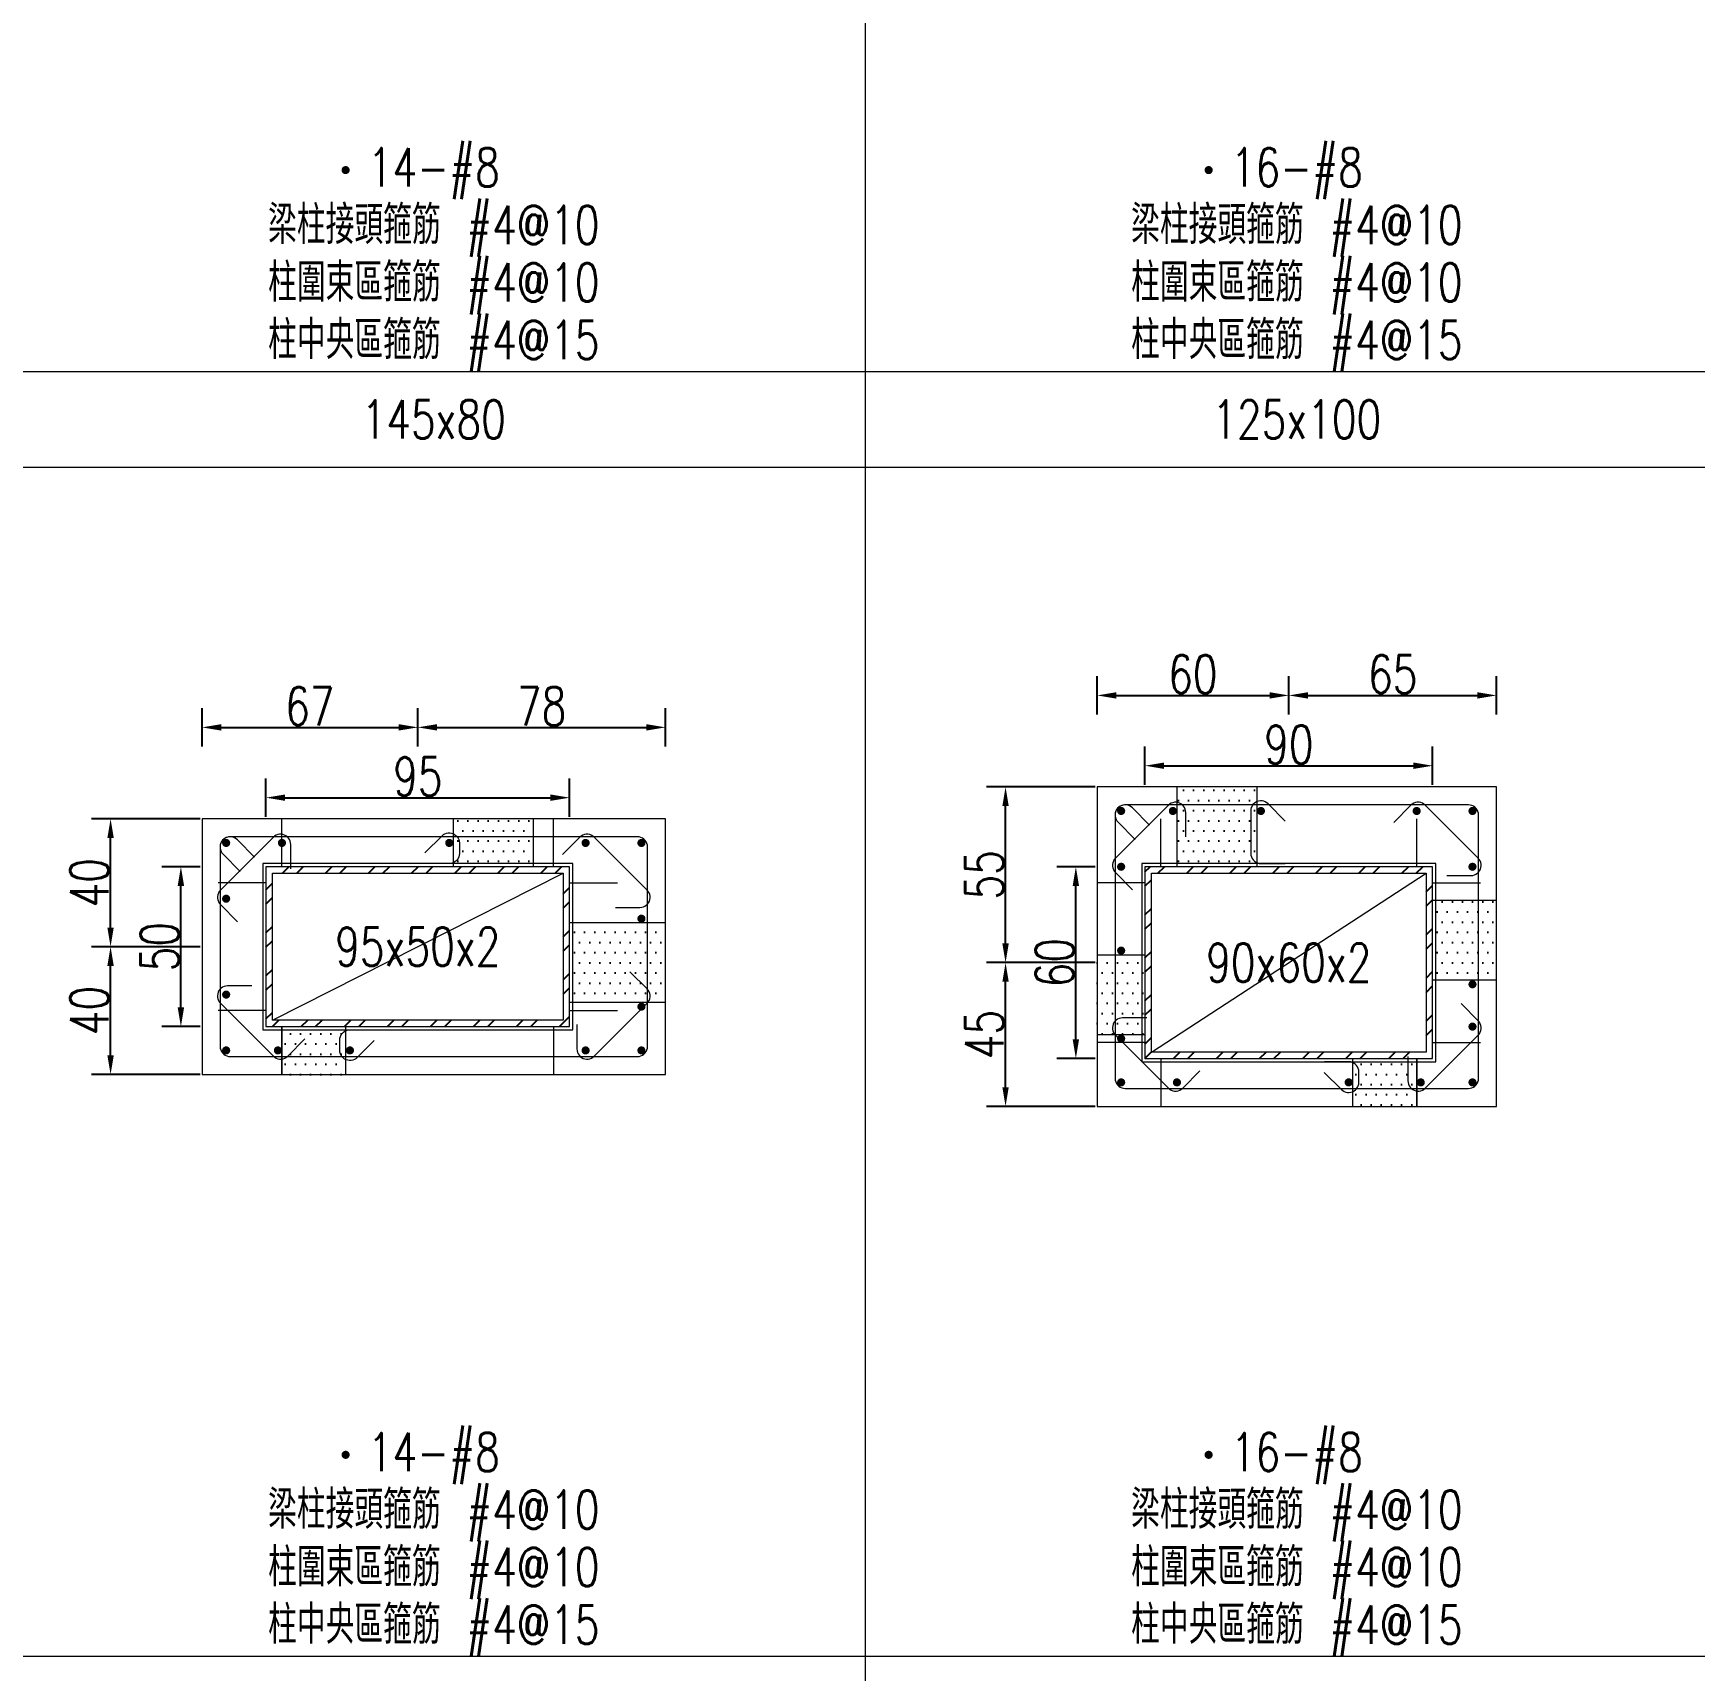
# Model space of a CAD drawing. Header units: millimetres. Extents: x 0 to 3905, y 0 to 8880.
# Drawn here: x 920 to 1440, y 6055 to 6568 of the extents above; entities that cross this region are included whole.
import ezdxf
from ezdxf.enums import TextEntityAlignment as Align

# ---------------------------------------------------------------- set-up
doc = ezdxf.new("R2010")
doc.units = ezdxf.units.MM
doc.layers.get('DEFPOINTS').update_dxf_attribs({"color": 3})
for name, color, linetype in [('Hatch線', 6, 'Continuous'), ('TC-鋼粱', 132, 'Continuous'), ('主筋斷面', 2, 'Continuous'), ('文字-主筋根數', 7, 'Continuous'), ('文字-剪力筋 中央區', 7, 'Continuous'), ('文字-剪力筋-BC', 7, 'Continuous'), ('文字-剪力筋-圍束區', 7, 'Continuous'), ('文字-斷面尺寸', 7, 'Continuous'), ('文字-輔助字', 7, 'Continuous'), ('柱斷面線', 4, 'Continuous'), ('標註字', 4, 'Continuous'), ('箍筋線', 1, 'Continuous'), ('網格線', 7, 'Continuous'), ('鋼柱', 11, 'Continuous')]:
    doc.layers.add(name, color=color, linetype=linetype)
doc.styles.add('note', font='txt.shx', dxfattribs={"width": 0.75, "height": 12})
doc.styles.add('txt', font='txt.shx', dxfattribs={"height": 0.2, "bigfont": 'chineset.shx'})
doc.dimstyles.new('RCAD_DIM', dxfattribs={"dimtxt": 12, "dimasz": 6, "dimexe": 6, "dimexo": 0.625, "dimtad": 1, "dimdec": 0, "dimdsep": 46, "dimtxsty": 'note', "dimcen": 2.5, "dimclrd": 256, "dimclre": 256, "dimclrt": 256, "dimadec": 0, "dimazin": 0, "dimtfac": 1, "dimtmove": 0, "dimatfit": 3, "dimfxl": 0, "dimtolj": 1, "dimarcsym": 0})

# ---------------------------------------------------------------- blocks, each defined once
blk = doc.blocks.new('*D636')
at = {"layer": 'DEFPOINTS', "color": 0}
for p in [(1087.5, 6328.62), (992.5, 6322), (1087.5, 6322)]:
    blk.add_point(p, dxfattribs=at)
at = {"layer": '標註字', "lineweight": -2}
for p, q in [((992.5, 6322.62), (992.5, 6334.62)), ((1087.5, 6322.62), (1087.5, 6334.62)), ((998.5, 6328.62), (1081.5, 6328.62))]:
    blk.add_line(p, q, dxfattribs=at)
at = {"layer": '標註字'}
for points in [[(998.5, 6329.62), (998.5, 6327.62), (992.5, 6328.62)], [(1081.5, 6327.62), (1081.5, 6329.62), (1087.5, 6328.62)]]:
    blk.add_solid(points, dxfattribs=at)
at = {"layer": '標註字', "insert": (1040, 6335.25), "char_height": 12, "attachment_point": 5, "style": 'note'}
blk.add_mtext('\\A1;95', dxfattribs=at)
blk = doc.blocks.new('*D637')
at = {"layer": 'DEFPOINTS', "color": 0}
for p in [(965.88, 6307), (972.5, 6307), (972.5, 6257)]:
    blk.add_point(p, dxfattribs=at)
at = {"layer": '標註字', "lineweight": -2}
for p, q in [((971.88, 6307), (959.88, 6307)), ((965.88, 6263), (965.88, 6301)), ((971.88, 6257), (959.88, 6257))]:
    blk.add_line(p, q, dxfattribs=at)
at = {"layer": '標註字'}
for points in [[(966.88, 6301), (964.88, 6301), (965.88, 6307)], [(964.88, 6263), (966.88, 6263), (965.88, 6257)]]:
    blk.add_solid(points, dxfattribs=at)
at = {"layer": '標註字', "insert": (959.25, 6282), "char_height": 12, "attachment_point": 5, "rotation": 90, "style": 'note'}
blk.add_mtext('\\A1;50', dxfattribs=at)
blk = doc.blocks.new('*D638')
at = {"layer": 'DEFPOINTS', "color": 0}
for p in [(1040, 6350.62), (972.5, 6344), (1040, 6344)]:
    blk.add_point(p, dxfattribs=at)
at = {"layer": '標註字', "lineweight": -2}
for p, q in [((972.5, 6344.62), (972.5, 6356.62)), ((1040, 6344.62), (1040, 6356.62)), ((978.5, 6350.62), (1034, 6350.62))]:
    blk.add_line(p, q, dxfattribs=at)
at = {"layer": '標註字'}
for points in [[(978.5, 6351.62), (978.5, 6349.62), (972.5, 6350.62)], [(1034, 6349.62), (1034, 6351.62), (1040, 6350.62)]]:
    blk.add_solid(points, dxfattribs=at)
at = {"layer": '標註字', "insert": (1006.25, 6357.25), "char_height": 12, "attachment_point": 5, "style": 'note'}
blk.add_mtext('\\A1;67', dxfattribs=at)
blk = doc.blocks.new('*D639')
at = {"layer": 'DEFPOINTS', "color": 0}
for p in [(1117.5, 6350.62), (1040, 6344), (1117.5, 6344)]:
    blk.add_point(p, dxfattribs=at)
at = {"layer": '標註字', "lineweight": -2}
for p, q in [((1040, 6344.62), (1040, 6356.62)), ((1117.5, 6344.62), (1117.5, 6356.62)), ((1046, 6350.62), (1111.5, 6350.62))]:
    blk.add_line(p, q, dxfattribs=at)
at = {"layer": '標註字'}
for points in [[(1046, 6351.62), (1046, 6349.62), (1040, 6350.62)], [(1111.5, 6349.62), (1111.5, 6351.62), (1117.5, 6350.62)]]:
    blk.add_solid(points, dxfattribs=at)
at = {"layer": '標註字', "insert": (1078.75, 6357.25), "char_height": 12, "attachment_point": 5, "style": 'note'}
blk.add_mtext('\\A1;78', dxfattribs=at)
blk = doc.blocks.new('*D640')
at = {"layer": 'DEFPOINTS', "color": 0}
for p in [(943.88, 6282), (972.5, 6282), (972.5, 6242)]:
    blk.add_point(p, dxfattribs=at)
at = {"layer": '標註字', "lineweight": -2}
for p, q in [((971.88, 6282), (937.88, 6282)), ((943.88, 6248), (943.88, 6276)), ((971.88, 6242), (937.88, 6242))]:
    blk.add_line(p, q, dxfattribs=at)
at = {"layer": '標註字'}
for points in [[(944.88, 6276), (942.88, 6276), (943.88, 6282)], [(942.88, 6248), (944.88, 6248), (943.88, 6242)]]:
    blk.add_solid(points, dxfattribs=at)
at = {"layer": '標註字', "insert": (937.25, 6262), "char_height": 12, "attachment_point": 5, "rotation": 90, "style": 'note'}
blk.add_mtext('\\A1;40', dxfattribs=at)
blk = doc.blocks.new('*D641')
at = {"layer": 'DEFPOINTS', "color": 0}
for p in [(943.88, 6322), (972.5, 6322), (972.5, 6282)]:
    blk.add_point(p, dxfattribs=at)
at = {"layer": '標註字', "lineweight": -2}
for p, q in [((971.88, 6322), (937.88, 6322)), ((943.88, 6288), (943.88, 6316)), ((971.88, 6282), (937.88, 6282))]:
    blk.add_line(p, q, dxfattribs=at)
at = {"layer": '標註字'}
for points in [[(944.88, 6316), (942.88, 6316), (943.88, 6322)], [(942.88, 6288), (944.88, 6288), (943.88, 6282)]]:
    blk.add_solid(points, dxfattribs=at)
at = {"layer": '標註字', "insert": (937.25, 6302), "char_height": 12, "attachment_point": 5, "rotation": 90, "style": 'note'}
blk.add_mtext('\\A1;40', dxfattribs=at)
blk = doc.blocks.new('Circle_Filled')
at = {"const_width": 0.5}
blk.add_lwpolyline([(-0.25, 0, 1), (0.25, 0, 1)], format="xyb", close=True, dxfattribs=at)
blk = doc.blocks.new('*D768')
at = {"layer": 'DEFPOINTS', "color": 0}
for p in [(1357.5, 6338.62), (1267.5, 6332), (1357.5, 6332)]:
    blk.add_point(p, dxfattribs=at)
at = {"layer": '標註字', "lineweight": -2}
for p, q in [((1267.5, 6332.62), (1267.5, 6344.62)), ((1357.5, 6332.62), (1357.5, 6344.62)), ((1273.5, 6338.62), (1351.5, 6338.62))]:
    blk.add_line(p, q, dxfattribs=at)
at = {"layer": '標註字'}
for points in [[(1273.5, 6339.62), (1273.5, 6337.62), (1267.5, 6338.62)], [(1351.5, 6337.62), (1351.5, 6339.62), (1357.5, 6338.62)]]:
    blk.add_solid(points, dxfattribs=at)
at = {"layer": '標註字', "insert": (1312.5, 6345.25), "char_height": 12, "attachment_point": 5, "style": 'note'}
blk.add_mtext('\\A1;90', dxfattribs=at)
blk = doc.blocks.new('*D769')
at = {"layer": 'DEFPOINTS', "color": 0}
for p in [(1245.88, 6307), (1252.5, 6307), (1252.5, 6247)]:
    blk.add_point(p, dxfattribs=at)
at = {"layer": '標註字', "lineweight": -2}
for p, q in [((1251.88, 6307), (1239.88, 6307)), ((1245.88, 6253), (1245.88, 6301)), ((1251.88, 6247), (1239.88, 6247))]:
    blk.add_line(p, q, dxfattribs=at)
at = {"layer": '標註字'}
for points in [[(1246.88, 6301), (1244.88, 6301), (1245.88, 6307)], [(1244.88, 6253), (1246.88, 6253), (1245.88, 6247)]]:
    blk.add_solid(points, dxfattribs=at)
at = {"layer": '標註字', "insert": (1239.25, 6277), "char_height": 12, "attachment_point": 5, "rotation": 90, "style": 'note'}
blk.add_mtext('\\A1;60', dxfattribs=at)
blk = doc.blocks.new('*D770')
at = {"layer": 'DEFPOINTS', "color": 0}
for p in [(1312.5, 6360.62), (1252.5, 6354), (1312.5, 6354)]:
    blk.add_point(p, dxfattribs=at)
at = {"layer": '標註字', "lineweight": -2}
for p, q in [((1252.5, 6354.62), (1252.5, 6366.62)), ((1312.5, 6354.62), (1312.5, 6366.62)), ((1258.5, 6360.62), (1306.5, 6360.62))]:
    blk.add_line(p, q, dxfattribs=at)
at = {"layer": '標註字'}
for points in [[(1258.5, 6361.62), (1258.5, 6359.62), (1252.5, 6360.62)], [(1306.5, 6359.62), (1306.5, 6361.62), (1312.5, 6360.62)]]:
    blk.add_solid(points, dxfattribs=at)
at = {"layer": '標註字', "insert": (1282.5, 6367.25), "char_height": 12, "attachment_point": 5, "style": 'note'}
blk.add_mtext('\\A1;60', dxfattribs=at)
blk = doc.blocks.new('*D771')
at = {"layer": 'DEFPOINTS', "color": 0}
for p in [(1377.5, 6360.62), (1312.5, 6354), (1377.5, 6354)]:
    blk.add_point(p, dxfattribs=at)
at = {"layer": '標註字', "lineweight": -2}
for p, q in [((1312.5, 6354.62), (1312.5, 6366.62)), ((1377.5, 6354.62), (1377.5, 6366.62)), ((1318.5, 6360.62), (1371.5, 6360.62))]:
    blk.add_line(p, q, dxfattribs=at)
at = {"layer": '標註字'}
for points in [[(1318.5, 6361.62), (1318.5, 6359.62), (1312.5, 6360.62)], [(1371.5, 6359.62), (1371.5, 6361.62), (1377.5, 6360.62)]]:
    blk.add_solid(points, dxfattribs=at)
at = {"layer": '標註字', "insert": (1345, 6367.25), "char_height": 12, "attachment_point": 5, "style": 'note'}
blk.add_mtext('\\A1;65', dxfattribs=at)
blk = doc.blocks.new('*D772')
at = {"layer": 'DEFPOINTS', "color": 0}
for p in [(1223.88, 6277), (1252.5, 6277), (1252.5, 6232)]:
    blk.add_point(p, dxfattribs=at)
at = {"layer": '標註字', "lineweight": -2}
for p, q in [((1251.88, 6277), (1217.88, 6277)), ((1223.88, 6238), (1223.88, 6271)), ((1251.88, 6232), (1217.88, 6232))]:
    blk.add_line(p, q, dxfattribs=at)
at = {"layer": '標註字'}
for points in [[(1224.88, 6271), (1222.88, 6271), (1223.88, 6277)], [(1222.88, 6238), (1224.88, 6238), (1223.88, 6232)]]:
    blk.add_solid(points, dxfattribs=at)
at = {"layer": '標註字', "insert": (1217.25, 6254.5), "char_height": 12, "attachment_point": 5, "rotation": 90, "style": 'note'}
blk.add_mtext('\\A1;45', dxfattribs=at)
blk = doc.blocks.new('*D773')
at = {"layer": 'DEFPOINTS', "color": 0}
for p in [(1223.88, 6332), (1252.5, 6332), (1252.5, 6277)]:
    blk.add_point(p, dxfattribs=at)
at = {"layer": '標註字', "lineweight": -2}
for p, q in [((1251.88, 6332), (1217.88, 6332)), ((1223.88, 6283), (1223.88, 6326)), ((1251.88, 6277), (1217.88, 6277))]:
    blk.add_line(p, q, dxfattribs=at)
at = {"layer": '標註字'}
for points in [[(1224.88, 6326), (1222.88, 6326), (1223.88, 6332)], [(1222.88, 6283), (1224.88, 6283), (1223.88, 6277)]]:
    blk.add_solid(points, dxfattribs=at)
at = {"layer": '標註字', "insert": (1217.25, 6304.5), "char_height": 12, "attachment_point": 5, "rotation": 90, "style": 'note'}
blk.add_mtext('\\A1;55', dxfattribs=at)

msp = doc.modelspace()

# ---------------------------------------------------------------- hatches: boundary and pattern name
at = {"layer": 'Hatch線'}
h = msp.add_hatch(dxfattribs=at)
h.set_pattern_fill('ANSI32', color=256, style=0)
h.paths.add_polyline_path([(992.5, 6257), (1087.5, 6257), (1087.5, 6307), (992.5, 6307)], flags=17)
h.paths.add_polyline_path([(994.5, 6259), (994.5, 6305), (1085.5, 6305), (1085.5, 6259)])
h = msp.add_hatch(dxfattribs=at)
h.set_pattern_fill('ANSI32', color=256, style=0)
h.paths.add_polyline_path([(1267.5, 6247), (1357.5, 6247), (1357.5, 6307), (1267.5, 6307)], flags=17)
h.paths.add_polyline_path([(1269.5, 6249), (1269.5, 6305), (1355.5, 6305), (1355.5, 6249)])
at = {"layer": 'TC-鋼粱'}
h = msp.add_hatch(dxfattribs=at)
h.set_pattern_fill('DOTS', color=256, scale=2, style=0)
h.paths.add_polyline_path([(1302.5, 6332), (1277.5, 6332), (1277.5, 6307), (1302.5, 6307)], flags=17)
h = msp.add_hatch(dxfattribs=at)
h.set_pattern_fill('DOTS', color=256, scale=2, style=0)
h.paths.add_polyline_path([(1076.11, 6322), (1051.11, 6322), (1051.11, 6307), (1076.11, 6307)], flags=17)
h = msp.add_hatch(dxfattribs=at)
h.set_pattern_fill('DOTS', color=256, scale=2, style=0)
h.paths.add_polyline_path([(1377.5, 6271.5), (1377.5, 6296.5), (1357.5, 6296.5), (1357.5, 6271.5)], flags=17)
h = msp.add_hatch(dxfattribs=at)
h.set_pattern_fill('DOTS', color=256, scale=2, style=0)
h.paths.add_polyline_path([(1117.5, 6264.5), (1117.5, 6289.5), (1087.5, 6289.5), (1087.5, 6264.5)], flags=17)
h = msp.add_hatch(dxfattribs=at)
h.set_pattern_fill('DOTS', color=256, scale=2, style=0)
h.paths.add_polyline_path([(1252.5, 6279.5), (1252.5, 6254.5), (1267.5, 6254.5), (1267.5, 6279.5)], flags=17)
h = msp.add_hatch(dxfattribs=at)
h.set_pattern_fill('DOTS', color=256, scale=2, style=0)
h.paths.add_polyline_path([(997.5, 6242), (1017.5, 6242), (1017.5, 6257), (997.5, 6257)], flags=17)
h = msp.add_hatch(dxfattribs=at)
h.set_pattern_fill('DOTS', color=256, scale=2, style=0)
h.paths.add_polyline_path([(1332.5, 6232), (1352.5, 6232), (1352.5, 6247), (1332.5, 6247)], flags=17)

# ---------------------------------------------------------------- linework, layer by layer
at = {"layer": 'DEFPOINTS', "lineweight": 5}
for points in [[(997.5, 6307), (997.5, 6322)], [(1082.5, 6307), (1082.5, 6322)], [(1272.5, 6307), (1272.5, 6322)], [(1352.5, 6307), (1352.5, 6322)], [(992.5, 6256), (1088.5, 6256), (1088.5, 6308), (991.5, 6308), (991.5, 6256), (992.5, 6256)], [(1267.5, 6246), (1358.5, 6246), (1358.5, 6308), (1266.5, 6308), (1266.5, 6246), (1267.5, 6246)], [(992.5, 6302), (977.5, 6302)], [(994.5, 6259), (1085.5, 6305)], [(1087.5, 6302), (1102.5, 6302)], [(1267.5, 6302), (1252.5, 6302)], [(1269.5, 6249), (1355.5, 6305)], [(1357.5, 6302), (1372.5, 6302)], [(992.5, 6262), (977.5, 6262)], [(1087.5, 6262), (1102.5, 6262)], [(997.5, 6257), (997.5, 6242)], [(1082.5, 6257), (1082.5, 6242)], [(1267.5, 6252), (1252.5, 6252)], [(1357.5, 6252), (1372.5, 6252)], [(1272.5, 6247), (1272.5, 6232)], [(1352.5, 6247), (1352.5, 6232)]]:
    msp.add_lwpolyline(points, dxfattribs=at)
at = {"layer": 'TC-鋼粱', "lineweight": 5}
for points in [[(1277.5, 6332), (1277.5, 6307)], [(1302.5, 6332), (1302.5, 6307)], [(1051.11, 6322), (1051.11, 6307)], [(1076.11, 6322), (1076.11, 6307)], [(1377.5, 6296.5), (1357.5, 6296.5)], [(1117.5, 6289.5), (1087.5, 6289.5)], [(1252.5, 6279.5), (1267.5, 6279.5)], [(1377.5, 6271.5), (1357.5, 6271.5)], [(1117.5, 6264.5), (1087.5, 6264.5)], [(997.5, 6242), (997.5, 6257)], [(1017.5, 6242), (1017.5, 6257)], [(1252.5, 6254.5), (1267.5, 6254.5)], [(1332.5, 6232), (1332.5, 6247)], [(1352.5, 6232), (1352.5, 6247)]]:
    msp.add_lwpolyline(points, dxfattribs=at)
at = {"layer": '柱斷面線', "lineweight": 5}
for points in [[(1252.5, 6232), (1377.5, 6232), (1377.5, 6332), (1252.5, 6332), (1252.5, 6232)], [(972.5, 6242), (1117.5, 6242), (1117.5, 6322), (972.5, 6322), (972.5, 6242)]]:
    msp.add_lwpolyline(points, dxfattribs=at)
at = {"layer": '箍筋線', "lineweight": 5}
for points in [[(1280.23, 6316.39), (1280.23, 6324.01), (1280.18, 6324.54), (1280.05, 6325.06), (1279.83, 6325.55), (1279.53, 6325.99), (1279.17, 6326.38), (1278.74, 6326.7), (1278.27, 6326.94), (1277.76, 6327.11), (1277.23, 6327.18), (1276.7, 6327.17), (1276.17, 6327.06), (1275.67, 6326.87), (1275.21, 6326.6), (1274.81, 6326.26), (1258.24, 6309.69), (1257.89, 6309.27), (1257.61, 6308.79), (1257.42, 6308.27), (1257.33, 6307.73), (1257.33, 6307.17), (1257.42, 6306.63), (1257.61, 6306.11), (1257.89, 6305.63), (1258.24, 6305.2), (1263.63, 6299.82)], [(1268.94, 6320.05), (1263.56, 6325.44), (1263.15, 6325.78), (1262.69, 6326.05), (1262.19, 6326.24), (1261.67, 6326.35), (1261.13, 6326.36), (1260.6, 6326.29), (1260.09, 6326.12), (1259.62, 6325.88), (1259.19, 6325.56), (1258.83, 6325.17), (1258.53, 6324.73), (1258.31, 6324.24), (1258.18, 6323.72), (1258.13, 6323.19), (1258.13, 6240.81), (1258.18, 6240.26), (1258.33, 6239.72), (1258.56, 6239.22), (1258.88, 6238.77), (1259.27, 6238.38), (1259.72, 6238.06), (1260.22, 6237.83), (1260.76, 6237.68), (1261.31, 6237.63), (1368.69, 6237.63), (1369.24, 6237.68), (1369.78, 6237.83), (1370.28, 6238.06), (1370.73, 6238.38), (1371.12, 6238.77), (1371.44, 6239.22), (1371.67, 6239.72), (1371.82, 6240.26), (1371.87, 6240.81), (1371.87, 6323.19), (1371.82, 6323.74), (1371.67, 6324.28), (1371.44, 6324.78), (1371.12, 6325.23), (1370.73, 6325.62), (1370.28, 6325.94), (1369.78, 6326.17), (1369.24, 6326.32), (1368.69, 6326.37), (1261.31, 6326.37), (1260.78, 6326.32), (1260.26, 6326.19), (1259.77, 6325.97), (1259.33, 6325.67), (1258.94, 6325.31), (1258.62, 6324.88), (1258.38, 6324.41), (1258.21, 6323.9), (1258.14, 6323.37), (1258.15, 6322.83), (1258.26, 6322.31), (1258.45, 6321.81), (1258.72, 6321.35), (1259.06, 6320.94), (1264.45, 6315.56)], [(1311.4, 6321.32), (1306.02, 6326.71), (1305.61, 6327.05), (1305.15, 6327.32), (1304.65, 6327.51), (1304.13, 6327.62), (1303.59, 6327.63), (1303.06, 6327.56), (1302.55, 6327.39), (1302.08, 6327.15), (1301.65, 6326.83), (1301.29, 6326.44), (1300.99, 6326), (1300.77, 6325.51), (1300.64, 6324.99), (1300.6, 6324.46), (1300.6, 6311.17), (1300.64, 6310.62), (1300.79, 6310.09), (1301.02, 6309.59), (1301.34, 6309.13), (1301.73, 6308.74), (1302.18, 6308.43), (1302.68, 6308.19), (1303.22, 6308.05), (1303.77, 6308), (1311.39, 6308)], [(1361.89, 6304.27), (1369.51, 6304.27), (1370.04, 6304.32), (1370.56, 6304.45), (1371.05, 6304.67), (1371.49, 6304.97), (1371.88, 6305.33), (1372.2, 6305.76), (1372.44, 6306.23), (1372.61, 6306.74), (1372.68, 6307.27), (1372.67, 6307.8), (1372.56, 6308.33), (1372.37, 6308.83), (1372.1, 6309.29), (1371.76, 6309.69), (1355.19, 6326.26), (1354.77, 6326.61), (1354.29, 6326.89), (1353.77, 6327.08), (1353.23, 6327.17), (1352.67, 6327.17), (1352.13, 6327.08), (1351.61, 6326.89), (1351.13, 6326.61), (1350.7, 6326.26), (1345.32, 6320.87)], [(1000.23, 6306.39), (1000.23, 6314.01), (1000.18, 6314.54), (1000.05, 6315.06), (999.83, 6315.55), (999.53, 6315.99), (999.17, 6316.38), (998.74, 6316.7), (998.27, 6316.94), (997.76, 6317.11), (997.23, 6317.18), (996.7, 6317.17), (996.17, 6317.06), (995.67, 6316.87), (995.21, 6316.6), (994.81, 6316.26), (978.24, 6299.69), (977.89, 6299.27), (977.61, 6298.79), (977.42, 6298.27), (977.33, 6297.73), (977.33, 6297.17), (977.42, 6296.63), (977.61, 6296.11), (977.89, 6295.63), (978.24, 6295.2), (983.63, 6289.82)], [(988.94, 6310.05), (983.56, 6315.44), (983.15, 6315.78), (982.69, 6316.05), (982.19, 6316.24), (981.67, 6316.35), (981.13, 6316.36), (980.6, 6316.29), (980.09, 6316.12), (979.62, 6315.88), (979.19, 6315.56), (978.83, 6315.17), (978.53, 6314.73), (978.31, 6314.24), (978.18, 6313.72), (978.14, 6313.19), (978.14, 6250.81), (978.18, 6250.26), (978.33, 6249.72), (978.56, 6249.22), (978.88, 6248.77), (979.27, 6248.38), (979.72, 6248.06), (980.22, 6247.83), (980.76, 6247.68), (981.31, 6247.63), (1108.69, 6247.63), (1109.24, 6247.68), (1109.78, 6247.83), (1110.28, 6248.06), (1110.73, 6248.38), (1111.12, 6248.77), (1111.44, 6249.22), (1111.67, 6249.72), (1111.82, 6250.26), (1111.86, 6250.81), (1111.86, 6313.19), (1111.82, 6313.74), (1111.67, 6314.28), (1111.44, 6314.78), (1111.12, 6315.23), (1110.73, 6315.62), (1110.28, 6315.94), (1109.78, 6316.17), (1109.24, 6316.32), (1108.69, 6316.37), (981.31, 6316.37), (980.78, 6316.32), (980.26, 6316.19), (979.77, 6315.97), (979.33, 6315.67), (978.94, 6315.31), (978.62, 6314.88), (978.38, 6314.41), (978.21, 6313.9), (978.14, 6313.37), (978.15, 6312.83), (978.26, 6312.31), (978.45, 6311.81), (978.72, 6311.35), (979.06, 6310.94), (984.45, 6305.56)], [(1042.2, 6311.32), (1047.59, 6316.71), (1048, 6317.05), (1048.46, 6317.32), (1048.96, 6317.51), (1049.48, 6317.62), (1050.01, 6317.63), (1050.54, 6317.56), (1051.05, 6317.39), (1051.52, 6317.15), (1051.95, 6316.83), (1052.32, 6316.44), (1052.61, 6316), (1052.83, 6315.51), (1052.97, 6314.99), (1053.01, 6314.46), (1053.01, 6311.17), (1052.96, 6310.62), (1052.82, 6310.09), (1052.59, 6309.59), (1052.27, 6309.13), (1051.88, 6308.74), (1051.42, 6308.43), (1050.92, 6308.19), (1050.39, 6308.05), (1049.84, 6308), (1042.22, 6308)], [(1101.89, 6294.27), (1109.51, 6294.27), (1110.04, 6294.32), (1110.56, 6294.45), (1111.05, 6294.67), (1111.49, 6294.97), (1111.88, 6295.33), (1112.2, 6295.76), (1112.44, 6296.23), (1112.61, 6296.74), (1112.68, 6297.27), (1112.67, 6297.8), (1112.56, 6298.33), (1112.37, 6298.83), (1112.1, 6299.29), (1111.76, 6299.69), (1095.19, 6316.26), (1094.77, 6316.61), (1094.29, 6316.89), (1093.77, 6317.08), (1093.23, 6317.17), (1092.67, 6317.17), (1092.13, 6317.08), (1091.61, 6316.89), (1091.13, 6316.61), (1090.7, 6316.26), (1085.32, 6310.87)], [(1089.77, 6257.61), (1089.77, 6249.99), (1089.82, 6249.46), (1089.95, 6248.94), (1090.17, 6248.45), (1090.47, 6248.01), (1090.83, 6247.62), (1091.26, 6247.3), (1091.73, 6247.06), (1092.24, 6246.89), (1092.77, 6246.82), (1093.3, 6246.83), (1093.83, 6246.94), (1094.33, 6247.13), (1094.79, 6247.4), (1095.19, 6247.74), (1111.76, 6264.31), (1112.11, 6264.73), (1112.39, 6265.21), (1112.58, 6265.73), (1112.67, 6266.27), (1112.67, 6266.83), (1112.58, 6267.37), (1112.39, 6267.89), (1112.11, 6268.37), (1111.76, 6268.8), (1106.37, 6274.18)], [(988.11, 6269.73), (980.49, 6269.73), (979.96, 6269.68), (979.44, 6269.55), (978.95, 6269.33), (978.51, 6269.03), (978.12, 6268.67), (977.8, 6268.24), (977.56, 6267.77), (977.39, 6267.26), (977.32, 6266.73), (977.33, 6266.2), (977.44, 6265.67), (977.63, 6265.17), (977.9, 6264.71), (978.24, 6264.31), (994.81, 6247.74), (995.23, 6247.39), (995.71, 6247.11), (996.23, 6246.92), (996.77, 6246.83), (997.33, 6246.83), (997.87, 6246.92), (998.39, 6247.11), (998.87, 6247.39), (999.3, 6247.74), (1004.68, 6253.13)], [(1349.77, 6247.61), (1349.77, 6239.99), (1349.82, 6239.46), (1349.95, 6238.94), (1350.17, 6238.45), (1350.47, 6238.01), (1350.83, 6237.62), (1351.26, 6237.3), (1351.73, 6237.06), (1352.24, 6236.89), (1352.77, 6236.82), (1353.3, 6236.83), (1353.83, 6236.94), (1354.33, 6237.13), (1354.79, 6237.4), (1355.19, 6237.74), (1371.76, 6254.31), (1372.11, 6254.73), (1372.39, 6255.21), (1372.58, 6255.73), (1372.67, 6256.27), (1372.67, 6256.83), (1372.58, 6257.37), (1372.39, 6257.89), (1372.11, 6258.37), (1371.76, 6258.8), (1366.37, 6264.18)], [(1268.11, 6259.73), (1260.49, 6259.73), (1259.96, 6259.68), (1259.44, 6259.55), (1258.95, 6259.33), (1258.51, 6259.03), (1258.12, 6258.67), (1257.8, 6258.24), (1257.56, 6257.77), (1257.39, 6257.26), (1257.32, 6256.73), (1257.33, 6256.2), (1257.44, 6255.67), (1257.63, 6255.17), (1257.9, 6254.71), (1258.24, 6254.31), (1274.81, 6237.74), (1275.23, 6237.39), (1275.71, 6237.11), (1276.23, 6236.92), (1276.77, 6236.83), (1277.33, 6236.83), (1277.87, 6236.92), (1278.39, 6237.11), (1278.87, 6237.39), (1279.3, 6237.74), (1284.68, 6243.13)], [(1026.4, 6252.68), (1021.02, 6247.29), (1020.61, 6246.95), (1020.15, 6246.68), (1019.65, 6246.49), (1019.13, 6246.38), (1018.59, 6246.37), (1018.06, 6246.44), (1017.56, 6246.61), (1017.08, 6246.85), (1016.65, 6247.17), (1016.29, 6247.56), (1015.99, 6248), (1015.77, 6248.49), (1015.64, 6249.01), (1015.6, 6249.54), (1015.6, 6252.83), (1015.64, 6253.38), (1015.79, 6253.91), (1016.02, 6254.41), (1016.34, 6254.87), (1016.73, 6255.26), (1017.18, 6255.57), (1017.68, 6255.81), (1018.22, 6255.95), (1018.77, 6256), (1026.39, 6256)], [(1323.6, 6242.68), (1328.98, 6237.29), (1329.39, 6236.95), (1329.85, 6236.68), (1330.35, 6236.49), (1330.87, 6236.38), (1331.41, 6236.37), (1331.94, 6236.44), (1332.45, 6236.61), (1332.92, 6236.85), (1333.35, 6237.17), (1333.71, 6237.56), (1334.01, 6238), (1334.23, 6238.49), (1334.36, 6239.01), (1334.41, 6239.54), (1334.41, 6242.83), (1334.36, 6243.38), (1334.21, 6243.91), (1333.98, 6244.41), (1333.66, 6244.87), (1333.27, 6245.26), (1332.82, 6245.57), (1332.32, 6245.81), (1331.78, 6245.95), (1331.23, 6246), (1323.61, 6246)]]:
    msp.add_lwpolyline(points, dxfattribs=at)
at = {"layer": '網格線', "lineweight": 5}
for points in [[(1180, 6834), (1180, 6462)], [(910, 6462), (1180, 6462)], [(1180, 6462), (1450, 6462)], [(1180, 6462), (1180, 6432)], [(910, 6432), (1180, 6432)], [(1180, 6432), (1450, 6432)], [(1180, 6432), (1180, 6060)], [(910, 6060), (1180, 6060)], [(1180, 6060), (1450, 6060)], [(1180, 6060), (1180, 6030)]]:
    msp.add_lwpolyline(points, dxfattribs=at)
at = {"layer": '鋼柱', "lineweight": 5}
for points in [[(992.5, 6257), (1087.5, 6257), (1087.5, 6307), (992.5, 6307), (992.5, 6257)], [(1267.5, 6247), (1357.5, 6247), (1357.5, 6307), (1267.5, 6307), (1267.5, 6247)], [(994.5, 6259), (994.5, 6305), (1085.5, 6305), (1085.5, 6259), (994.5, 6259)], [(1269.5, 6249), (1269.5, 6305), (1355.5, 6305), (1355.5, 6249), (1269.5, 6249)]]:
    msp.add_lwpolyline(points, dxfattribs=at)

# ---------------------------------------------------------------- block references
at = {"layer": '主筋斷面', "lineweight": 5, "xscale": 2.539999961853027, "yscale": 2.539999961853027}
for p in [(1017.42, 6525), (1287.42, 6525), (1260.04, 6324.46), (1276.23, 6324.46), (1303.77, 6324.46), (1352.5, 6324.46), (1369.96, 6324.46), (980.04, 6314.46), (997.5, 6314.46), (1049.84, 6314.46), (1092.5, 6314.46), (1109.96, 6314.46), (1260.04, 6307), (1369.96, 6307), (980.04, 6297), (1109.96, 6290.77), (1260.04, 6280.77), (1369.96, 6270.23), (980.04, 6267), (1109.96, 6263.23), (1260.04, 6253.23), (1369.96, 6257), (980.04, 6249.54), (996.23, 6249.54), (1018.77, 6249.54), (1092.5, 6249.54), (1109.96, 6249.54), (1260.04, 6239.54), (1277.5, 6239.54), (1331.23, 6239.54), (1353.77, 6239.54), (1369.96, 6239.54), (1017.42, 6123), (1287.42, 6123)]:
    msp.add_blockref('Circle_Filled', p, dxfattribs=at)

# ---------------------------------------------------------------- texts
at = {"layer": '文字-主筋根數', "style": 'txt', "width": 0.75}
for s, p in [('14-#8', (1045, 6525)), ('16-#8', (1315, 6525)), ('14-#8', (1045, 6123)), ('16-#8', (1315, 6123))]:
    msp.add_text(s, height=12, dxfattribs=at).set_placement(p, align=Align.MIDDLE)
at = {"layer": '文字-剪力筋 中央區', "style": 'txt', "width": 0.75}
for p in [(1045, 6471), (1315, 6471), (1045, 6069), (1315, 6069)]:
    msp.add_text('柱中央區箍筋 #4@15', height=12, dxfattribs=at).set_placement(p, align=Align.MIDDLE)
at = {"layer": '文字-剪力筋-BC', "style": 'txt', "width": 0.75}
for p in [(1045, 6507), (1315, 6507), (1045, 6105), (1315, 6105)]:
    msp.add_text('梁柱接頭箍筋 #4@10', height=12, dxfattribs=at).set_placement(p, align=Align.MIDDLE)
at = {"layer": '文字-剪力筋-圍束區', "style": 'txt', "width": 0.75}
for p in [(1045, 6489), (1315, 6489), (1045, 6087), (1315, 6087)]:
    msp.add_text('柱圍束區箍筋 #4@10', height=12, dxfattribs=at).set_placement(p, align=Align.MIDDLE)
at = {"layer": '文字-斷面尺寸', "style": 'txt', "width": 0.75}
for s, p in [('145x80', (1045, 6447)), ('125x100', (1315, 6447))]:
    msp.add_text(s, height=12, dxfattribs=at).set_placement(p, align=Align.MIDDLE)
at = {"layer": '文字-輔助字', "style": 'txt', "width": 0.75}
for s, p in [('95x50x2', (1040, 6282)), ('90x60x2', (1312.5, 6277))]:
    msp.add_text(s, height=12, dxfattribs=at).set_placement(p, align=Align.MIDDLE)

# ---------------------------------------------------------------- dimensions: what is measured, and where the dimension line sits
at = {"layer": '標註字'}
for base, p1, p2, picture, middle in [((1312.5, 6360.62), (1252.5, 6354), (1312.5, 6354), '*D770', (1282.5, 6367.25)), ((1377.5, 6360.62), (1312.5, 6354), (1377.5, 6354), '*D771', (1345, 6367.25)), ((1039.9999, 6350.625), (972.5, 6344), (1039.9999, 6344), '*D638', (1006.25, 6357.25)), ((1117.5, 6350.625), (1039.9999, 6344), (1117.5, 6344), '*D639', (1078.75, 6357.25)), ((1357.5, 6338.62), (1267.5, 6332), (1357.5, 6332), '*D768', (1312.5, 6345.25)), ((1087.5, 6328.62), (992.5, 6322), (1087.5, 6322), '*D636', (1040, 6335.25))]:
    dim = msp.add_linear_dim(base=base, p1=p1, p2=p2, dimstyle='RCAD_DIM', dxfattribs=at)
    dim.commit()
    dim.dimension.update_dxf_attribs({"geometry": picture, "text_midpoint": middle})
for base, p1, p2, picture, middle in [((1223.88, 6332), (1252.5, 6277), (1252.5, 6332), '*D773', (1217.25, 6304.5)), ((943.88, 6322), (972.5, 6282), (972.5, 6322), '*D641', (937.25, 6302)), ((965.88, 6307), (972.5, 6257), (972.5, 6307), '*D637', (959.25, 6282)), ((1245.88, 6307), (1252.5, 6247), (1252.5, 6307), '*D769', (1239.25, 6277)), ((943.88, 6282), (972.5, 6242), (972.5, 6282), '*D640', (937.25, 6262)), ((1223.88, 6277), (1252.5, 6232), (1252.5, 6277), '*D772', (1217.25, 6254.5))]:
    dim = msp.add_linear_dim(base=base, p1=p1, p2=p2, angle=90, dimstyle='RCAD_DIM', dxfattribs=at)
    dim.commit()
    dim.dimension.update_dxf_attribs({"geometry": picture, "text_midpoint": middle})

doc.saveas('drawing.dxf')
